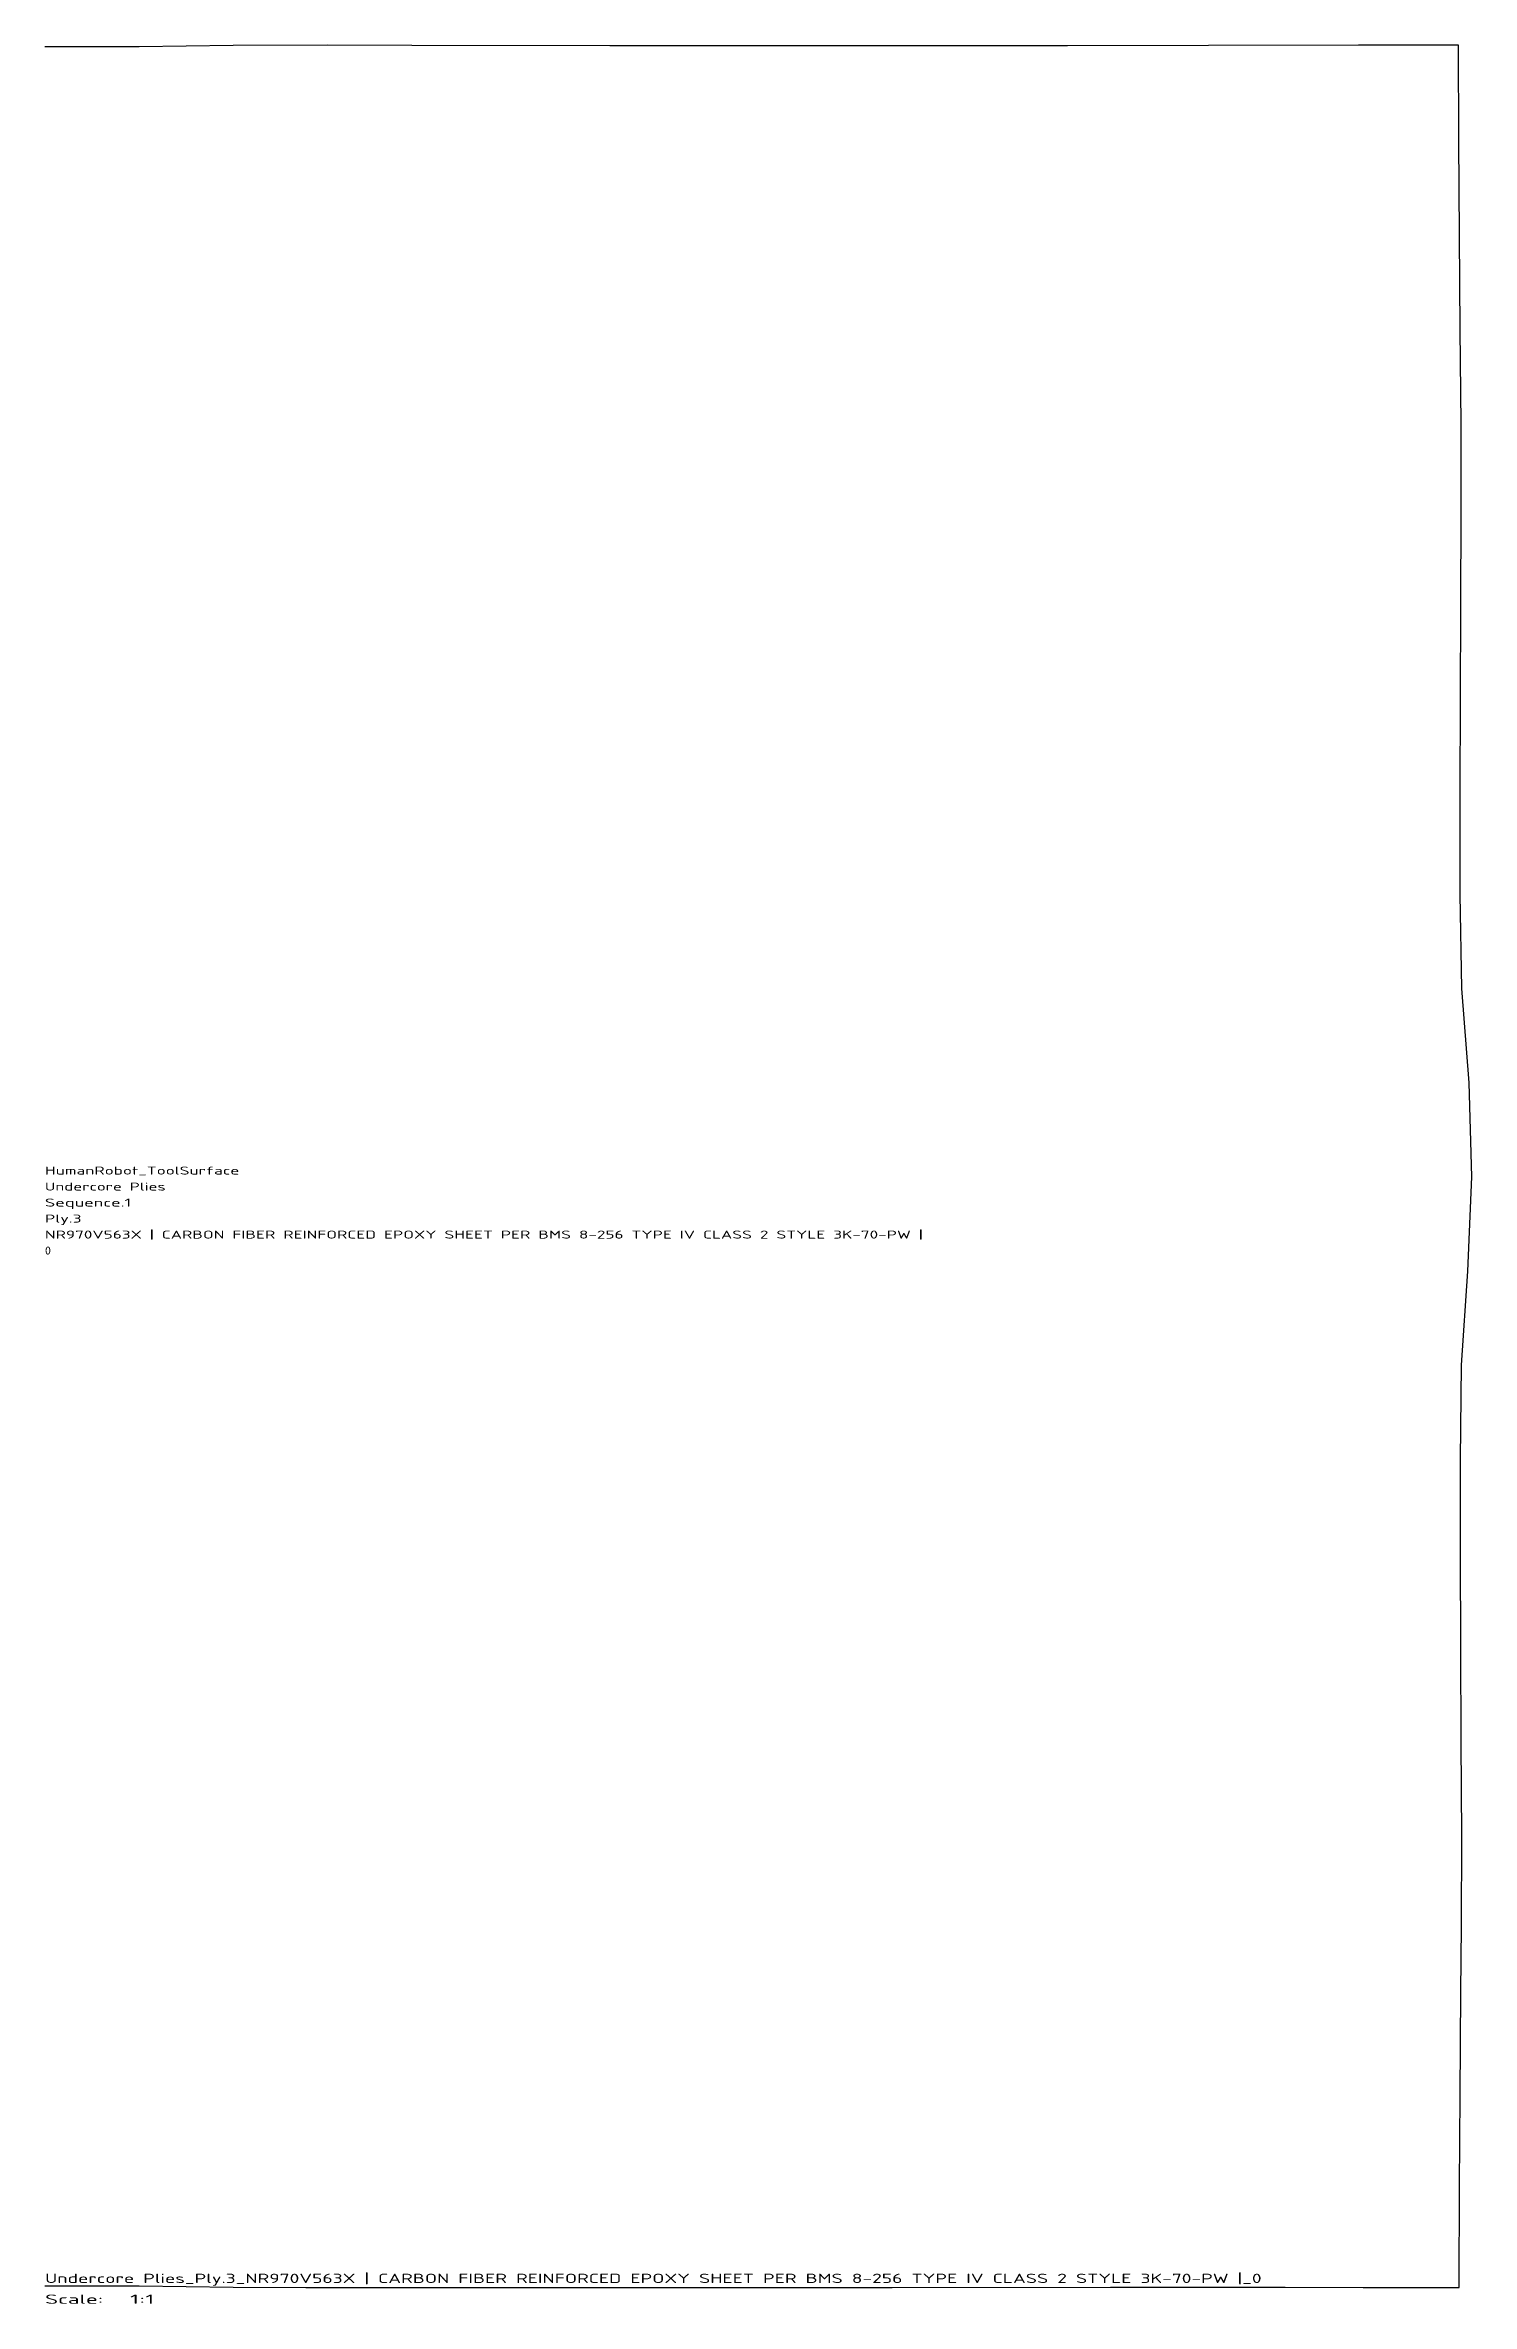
# Model space of a CAD drawing. Extents: x -24.6 to 24.6, y -19.6 to 19.4.
# Drawn here: x 0 to 24.57, y -19.59 to 19.31 of the extents above; entities that cross this region are included whole.
import ezdxf
from ezdxf.enums import TextEntityAlignment as Align

# ---------------------------------------------------------------- set-up
doc = ezdxf.new("R2010")
doc.units = 0
doc.header["$MEASUREMENT"] = 0
doc.layers.get('0').update_dxf_attribs({"lineweight": 13})
doc.styles.get("Standard").update_dxf_attribs({"font": 'isocp.shx'})

# ---------------------------------------------------------------- blocks, each defined once
blk = doc.blocks.new('BLOCK15')
at = {"color": 7, "lineweight": 15}
for s, width, p, p2 in [('Undercore Plies_Ply.3_NR970V563X | CARBON FIBER REINFORCED EPOXY SHEET PER BMS 8-256 TYPE IV CLASS 2 STYLE 3K-70-PW |_0', 1.216037, (0.004592, -19.04805), (20.952862, -19.04805)), ('Scale:', 1.474719, (0.004592, -19.406717), (1.004592, -19.406717)), ('  1:1', 1.302168, (1.063792, -19.406717), (1.887258, -19.406717))]:
    blk.add_text(s, height=0.16, dxfattribs=dict(at, width=width)).set_placement(p, p2, align=Align.FIT)
blk = doc.blocks.new('BLOCK16')
at = {"color": 7, "lineweight": 15, "width": 1.299021}
blk.add_text('HumanRobot_ToolSurface', height=0.137795, dxfattribs=at).set_placement((0, 0.040793), (3.349837, 0.040793), align=Align.FIT)
blk = doc.blocks.new('BLOCK17')
at = {"color": 7, "lineweight": 15, "width": 1.275063}
blk.add_text('Undercore Plies', height=0.137795, dxfattribs=at).set_placement((0, -0.234797), (2.083273, -0.234797), align=Align.FIT)
blk = doc.blocks.new('BLOCK18')
at = {"color": 7, "lineweight": 15, "width": 1.332515}
blk.add_text('Sequence.1', height=0.137795, dxfattribs=at).set_placement((0, -0.510388), (1.486401, -0.510388), align=Align.FIT)
blk = doc.blocks.new('BLOCK19')
at = {"color": 7, "lineweight": 15, "width": 1.337505}
blk.add_text('Ply.3', height=0.137795, dxfattribs=at).set_placement((0, -0.785978), (0.631892, -0.785978), align=Align.FIT)
blk = doc.blocks.new('BLOCK20')
at = {"color": 7, "lineweight": 15, "width": 1.235515}
blk.add_text('NR970V563X | CARBON FIBER REINFORCED EPOXY SHEET PER BMS 8-256 TYPE IV CLASS 2 STYLE 3K-70-PW |', height=0.137795, dxfattribs=at).set_placement((0, -1.061569), (15.119649, -1.061569), align=Align.FIT)
blk = doc.blocks.new('BLOCK21')
at = {"color": 7, "lineweight": 15, "width": 0.959754}
blk.add_text('0', height=0.137795, dxfattribs=at).set_placement((0, -1.337159), (0.107059, -1.337159), align=Align.FIT)

msp = doc.modelspace()

# ---------------------------------------------------------------- linework, layer by layer
at = {"color": 7, "lineweight": 30}
for p, q in [((1.616872, 19.276797), (-0.004592, 19.276744)), ((3.238337, 19.298353), (1.616872, 19.276797)), ((4.859801, 19.30474), (3.238337, 19.298353)), ((6.313317, 19.302797), (4.859801, 19.30474)), ((9.724194, 19.296996), (6.313317, 19.302797)), ((14.588588, 19.295663), (9.724194, 19.296996)), ((17.606758, 19.297318), (14.588588, 19.295663)), ((20.034949, 19.300293), (17.606758, 19.297318)), ((22.618171, 19.305145), (20.034949, 19.300293)), ((23.048706, 19.305215), (22.618171, 19.305145)), ((24.340312, 19.305869), (23.048706, 19.305215)), ((24.346396, 17.664255), (24.340312, 19.305869)), ((24.355943, 16.029473), (24.346396, 17.664255)), ((24.368921, 14.408448), (24.355943, 16.029473)), ((24.385886, 12.786544), (24.368921, 14.408448)), ((24.385074, 11.261777), (24.385886, 12.786544)), ((24.377135, 9.652147), (24.385074, 11.261777)), ((24.371583, 8.04285), (24.377135, 9.652147)), ((24.368885, 6.433941), (24.371583, 8.04285)), ((24.368984, 4.679222), (24.368885, 6.433941)), ((24.396788, 3.057758), (24.368984, 4.679222)), ((24.523123, 1.436294), (24.396788, 3.057758)), ((24.568441, -0.185171), (24.523123, 1.436294)), ((24.501922, -1.806635), (24.568441, -0.185171)), ((24.391681, -3.4281), (24.501922, -1.806635)), ((24.371917, -5.049564), (24.391681, -3.4281)), ((24.374187, -6.671028), (24.371917, -5.049564)), ((24.379032, -8.292493), (24.374187, -6.671028)), ((24.386455, -9.913957), (24.379032, -8.292493)), ((24.396481, -11.535422), (24.386455, -9.913957)), ((24.390738, -13.100673), (24.396481, -11.535422)), ((24.380832, -14.216752), (24.390738, -13.100673)), ((24.366989, -16.002468), (24.380832, -14.216752)), ((24.358142, -17.565065), (24.366989, -16.002468)), ((24.351265, -19.311617), (24.358142, -17.565065)), ((-0.004592, -19.279544), (1.616872, -19.279974)), ((1.616872, -19.279974), (3.238337, -19.302996)), ((3.238337, -19.302996), (4.490118, -19.309383)), ((4.490118, -19.309383), (4.859801, -19.311052)), ((4.859801, -19.311052), (8.648547, -19.312753)), ((8.648547, -19.312753), (12.805447, -19.311547)), ((12.805447, -19.311547), (13.498942, -19.311607)), ((13.498942, -19.311607), (14.588588, -19.309732)), ((14.588588, -19.309732), (18.348993, -19.305764)), ((18.348993, -19.305764), (19.452981, -19.306374)), ((19.452981, -19.306374), (21.351267, -19.306089)), ((21.351267, -19.306089), (22.69591, -19.308443)), ((22.69591, -19.308443), (23.494056, -19.309287)), ((23.494056, -19.309287), (24.351265, -19.311617))]:
    msp.add_line(p, q, dxfattribs=at)

# ---------------------------------------------------------------- block references
at = {"lineweight": 0}
for name in ['BLOCK17', 'BLOCK16', 'BLOCK18', 'BLOCK20', 'BLOCK19', 'BLOCK21', 'BLOCK15']:
    msp.add_blockref(name, (-0.004592, -0.185171), dxfattribs=at)

doc.saveas('drawing.dxf')
